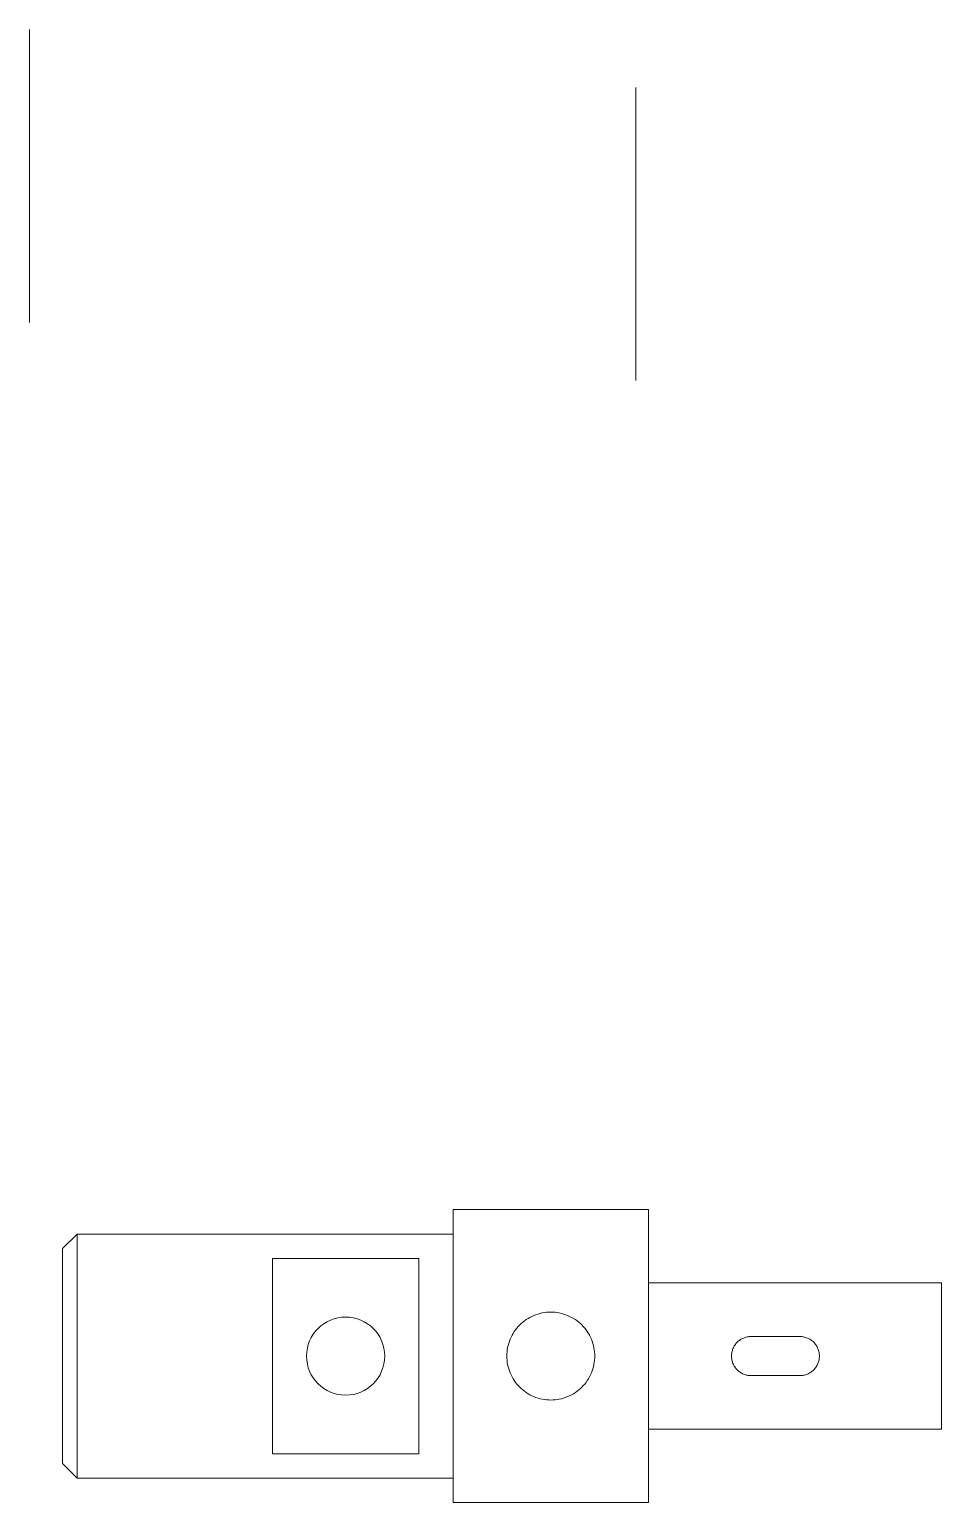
# Model space of a CAD drawing. Header units: inches. Extents: x -112 to 75, y -467 to -166.
import ezdxf

# ---------------------------------------------------------------- set-up
doc = ezdxf.new("R2010")
doc.units = ezdxf.units.IN
doc.header["$MEASUREMENT"] = 0

# ---------------------------------------------------------------- blocks, each defined once
blk = doc.blocks.new('A$C4E1972DF')
at = {"color": 0, "linetype": 'Continuous', "lineweight": 0, "extrusion": (2.22045e-16, 1, 1.40273e-16)}
for p, q in [((-9.32, 96.09), (-9.32, 62.47)), ((8.68, 96.09), (8.68, 62.47)), ((19.68, 82.47), (-20.32, 82.47)), ((-8.32, 82.47), (-8.32, 43.79)), ((-4.32, 81.93), (-4.32, 78.47)), ((3.68, 81.93), (3.68, 78.47)), ((7.68, 82.47), (7.68, 43.79)), ((-4.32, 78.47), (3.68, 78.47)), ((-9.32, 62.47), (8.68, 62.47))]:
    blk.add_line(p, q, dxfattribs=at)
at = {"color": 0, "linetype": 'Continuous', "lineweight": 0, "extrusion": (-2.39091e-17, 4.79307e-18, -1)}
for radius in [30, 25, 22]:
    blk.add_circle((0.32, 67.47), radius, dxfattribs=at)
at = {"color": 0, "linetype": 'Continuous', "lineweight": 0}
blk.add_circle((-0.32, 67.47), 15, dxfattribs=at)
blk = doc.blocks.new('A$C63BD1D49')
at = {"color": 0, "linetype": 'Continuous', "lineweight": 0, "extrusion": (1.41985e-16, 1, -6.02135e-17)}
for p, q in [((-10, 67.47), (-10, 97.47)), ((-10, 97.47), (1, 97.47)), ((19, 97.47), (30, 97.47)), ((30, 97.47), (30, 67.47)), ((-90, 89.47), (-87, 92.47)), ((-87, 67.47), (-87, 92.47)), ((-87, 92.47), (-47, 92.47)), ((-47, 92.47), (-47, 82.47)), ((-17, 82.47), (-17, 92.47)), ((-17, 92.47), (-10, 92.47)), ((-90, 67.47), (-90, 89.47)), ((-17, 82.47), (-47, 82.47)), ((30, 82.47), (47, 82.47)), ((61, 81.93), (51, 81.93)), ((65, 82.47), (90, 82.47)), ((90, 82.47), (90, 67.47)), ((-90, 45.47), (-90, 67.47)), ((-87, 42.47), (-87, 67.47)), ((-10, 37.47), (-10, 67.47)), ((30, 67.47), (30, 37.47)), ((90, 67.47), (90, 52.47)), ((30, 52.47), (90, 52.47)), ((-90, 45.47), (-87, 42.47)), ((-87, 42.47), (-40, 42.47)), ((-24, 42.47), (-10, 42.47)), ((-10, 37.47), (30, 37.47))]:
    blk.add_line(p, q, dxfattribs=at)
at = {"color": 0, "linetype": 'Continuous', "lineweight": 0}
for points, knots in [([(19, 97.47), (19, 97.47), (18.95, 97.46), (18.72, 97.39), (18.54, 97.34), (18.08, 97.21), (17.79, 97.13), (17.14, 96.97), (16.76, 96.88), (15.97, 96.7), (15.52, 96.61), (14.54, 96.44), (14.01, 96.37), (12.9, 96.23), (12.32, 96.18), (11.16, 96.11), (10.57, 96.09), (9.43, 96.09), (8.84, 96.11), (7.68, 96.18), (7.1, 96.23), (5.99, 96.37), (5.46, 96.44), (4.48, 96.61), (4.03, 96.7), (3.24, 96.88), (2.86, 96.97), (2.21, 97.13), (1.92, 97.21), (1.46, 97.34), (1.28, 97.39), (1.05, 97.46), (1, 97.47), (1, 97.47)], [13.651947, 13.651947, 13.651947, 13.651947, 15.358187, 15.358187, 17.064426, 17.064426, 18.770665, 18.770665, 20.476904, 20.476904, 22.183652, 22.183652, 23.890399, 23.890399, 25.597147, 25.597147, 27.303895, 27.303895, 29.010642, 29.010642, 30.71739, 30.71739, 32.424138, 32.424138, 34.130885, 34.130885, 35.837124, 35.837124, 37.543364, 37.543364, 39.249603, 39.249603, 40.955842, 40.955842, 40.955842, 40.955842]), ([(51, 81.93), (50.75, 81.93), (50.49, 81.94), (49.97, 81.96), (49.71, 81.99), (49.22, 82.04), (48.98, 82.07), (48.55, 82.13), (48.35, 82.17), (47.99, 82.24), (47.83, 82.27), (47.54, 82.34), (47.41, 82.37), (47.2, 82.42), (47.13, 82.44), (47.02, 82.47), (47, 82.47), (47, 82.47)], [-12.117424, -12.117424, -12.117424, -12.117424, -11.360016, -11.360016, -10.602608, -10.602608, -9.8452, -9.8452, -9.087792, -9.087792, -8.330522, -8.330522, -7.573252, -7.573252, -6.815982, -6.815982, -6.058712, -6.058712, -6.058712, -6.058712]), ([(65, 82.47), (65, 82.47), (64.98, 82.47), (64.87, 82.44), (64.8, 82.42), (64.59, 82.37), (64.46, 82.34), (64.17, 82.27), (64.01, 82.24), (63.65, 82.17), (63.45, 82.13), (63.02, 82.07), (62.78, 82.04), (62.29, 81.99), (62.03, 81.96), (61.51, 81.94), (61.25, 81.93), (61, 81.93)], [6.058712, 6.058712, 6.058712, 6.058712, 6.815982, 6.815982, 7.573252, 7.573252, 8.330522, 8.330522, 9.087792, 9.087792, 9.8452, 9.8452, 10.602608, 10.602608, 11.360016, 11.360016, 12.117424, 12.117424, 12.117424, 12.117424]), ([(-40, 42.47), (-40, 42.47), (-39.95, 42.49), (-39.75, 42.55), (-39.59, 42.6), (-39.18, 42.72), (-38.93, 42.8), (-38.34, 42.96), (-38.01, 43.04), (-37.3, 43.2), (-36.9, 43.29), (-36.03, 43.45), (-35.56, 43.53), (-34.58, 43.65), (-34.06, 43.7), (-33.03, 43.77), (-32.51, 43.79), (-31.49, 43.79), (-30.97, 43.77), (-29.94, 43.7), (-29.42, 43.65), (-28.44, 43.53), (-27.97, 43.45), (-27.1, 43.29), (-26.7, 43.2), (-25.99, 43.04), (-25.66, 42.96), (-25.07, 42.8), (-24.82, 42.72), (-24.41, 42.6), (-24.25, 42.55), (-24.05, 42.49), (-24, 42.47), (-24, 42.47)], [12.146837, 12.146837, 12.146837, 12.146837, 13.664896, 13.664896, 15.182954, 15.182954, 16.701012, 16.701012, 18.21907, 18.21907, 19.737721, 19.737721, 21.256373, 21.256373, 22.775024, 22.775024, 24.293675, 24.293675, 25.812326, 25.812326, 27.330977, 27.330977, 28.849628, 28.849628, 30.36828, 30.36828, 31.886338, 31.886338, 33.404396, 33.404396, 34.922454, 34.922454, 36.440512, 36.440512, 36.440512, 36.440512])]:
    blk.add_open_spline(points, degree=3, knots=knots, dxfattribs=at)
blk = doc.blocks.new('A$C3EC063F5')
at = {"color": 0, "linetype": 'Continuous', "lineweight": 0}
for p, q in [((-10, -29.68), (-10, 30.32)), ((-10, 30.32), (30, 30.32)), ((30, 30.32), (30, -29.68)), ((-90, 22.32), (-87, 25.32)), ((-87, -24.68), (-87, 25.32)), ((-87, 25.32), (-10, 25.32)), ((-90, -21.68), (-90, 22.32)), ((-47, 20.32), (-47, -19.68)), ((-47, 20.32), (-17, 20.32)), ((-17, -19.68), (-17, 20.32)), ((30, 15.32), (90, 15.32)), ((90, 15.32), (90, -14.68)), ((51, 4.32), (61, 4.32)), ((61, -3.68), (51, -3.68)), ((30, -14.68), (90, -14.68)), ((-17, -19.68), (-47, -19.68)), ((-90, -21.68), (-87, -24.68)), ((-87, -24.68), (-10, -24.68)), ((-10, -29.68), (30, -29.68))]:
    blk.add_line(p, q, dxfattribs=at)
at = {"color": 0, "linetype": 'Continuous', "lineweight": 0, "extrusion": (-3.80604e-17, 1.30737e-16, -1)}
blk.add_circle((32, 0.32), 8, dxfattribs=at)
at = {"color": 0, "linetype": 'Continuous', "lineweight": 0}
for points, knots in [([(1, 0.32), (1, 0.89), (1.05, 1.48), (1.28, 2.64), (1.46, 3.22), (1.92, 4.33), (2.21, 4.86), (2.86, 5.84), (3.24, 6.29), (4.03, 7.09), (4.48, 7.46), (5.46, 8.12), (5.99, 8.4), (7.1, 8.86), (7.68, 9.04), (8.84, 9.27), (9.43, 9.32), (10, 9.32), (10.57, 9.32), (11.16, 9.27), (12.32, 9.04), (12.9, 8.86), (14.01, 8.4), (14.54, 8.12), (15.52, 7.46), (15.97, 7.09), (16.76, 6.29), (17.14, 5.84), (17.79, 4.86), (18.08, 4.33), (18.54, 3.22), (18.72, 2.64), (18.95, 1.48), (19, 0.89), (19, 0.32)], [40.955842, 40.955842, 40.955842, 40.955842, 42.662081, 42.662081, 44.36832, 44.36832, 46.07456, 46.07456, 47.780799, 47.780799, 49.487546, 49.487546, 51.194294, 51.194294, 52.901042, 52.901042, 54.607789, 54.607789, 54.607789, 56.314537, 56.314537, 58.021285, 58.021285, 59.728032, 59.728032, 61.43478, 61.43478, 63.141019, 63.141019, 64.847258, 64.847258, 66.553498, 66.553498, 68.259737, 68.259737, 68.259737, 68.259737]), ([(47, 0.32), (47, 0.58), (47.02, 0.84), (47.13, 1.35), (47.2, 1.61), (47.41, 2.1), (47.54, 2.34), (47.83, 2.78), (47.99, 2.98), (48.35, 3.33), (48.55, 3.5), (48.98, 3.79), (49.22, 3.92), (49.71, 4.12), (49.97, 4.2), (50.49, 4.3), (50.75, 4.32), (51, 4.32)], [-6.058712, -6.058712, -6.058712, -6.058712, -5.301442, -5.301442, -4.544172, -4.544172, -3.786902, -3.786902, -3.029633, -3.029633, -2.272224, -2.272224, -1.514816, -1.514816, -0.757408, -0.757408, 0, 0, 0, 0]), ([(61, 4.32), (61.25, 4.32), (61.51, 4.3), (62.03, 4.2), (62.29, 4.12), (62.78, 3.92), (63.02, 3.79), (63.45, 3.5), (63.65, 3.33), (64.01, 2.98), (64.17, 2.78), (64.46, 2.34), (64.59, 2.1), (64.8, 1.61), (64.87, 1.35), (64.98, 0.84), (65, 0.58), (65, 0.32)], [0, 0, 0, 0, 0.757408, 0.757408, 1.514816, 1.514816, 2.272224, 2.272224, 3.029633, 3.029633, 3.786902, 3.786902, 4.544172, 4.544172, 5.301442, 5.301442, 6.058712, 6.058712, 6.058712, 6.058712]), ([(19, 0.32), (19, -0.25), (18.95, -0.83), (18.72, -2), (18.54, -2.58), (18.08, -3.68), (17.79, -4.21), (17.14, -5.19), (16.76, -5.64), (15.97, -6.44), (15.52, -6.81), (14.54, -7.47), (14.01, -7.76), (12.9, -8.22), (12.32, -8.39), (11.16, -8.62), (10.57, -8.68), (9.43, -8.68), (8.84, -8.62), (7.68, -8.39), (7.1, -8.22), (5.99, -7.76), (5.46, -7.47), (4.48, -6.81), (4.03, -6.44), (3.24, -5.64), (2.86, -5.19), (2.21, -4.21), (1.92, -3.68), (1.46, -2.58), (1.28, -2), (1.05, -0.83), (1, -0.25), (1, 0.32)], [13.651947, 13.651947, 13.651947, 13.651947, 15.358187, 15.358187, 17.064426, 17.064426, 18.770665, 18.770665, 20.476904, 20.476904, 22.183652, 22.183652, 23.890399, 23.890399, 25.597147, 25.597147, 27.303895, 27.303895, 29.010642, 29.010642, 30.71739, 30.71739, 32.424138, 32.424138, 34.130885, 34.130885, 35.837124, 35.837124, 37.543364, 37.543364, 39.249603, 39.249603, 40.955842, 40.955842, 40.955842, 40.955842]), ([(51, -3.68), (50.75, -3.68), (50.49, -3.65), (49.97, -3.55), (49.71, -3.47), (49.22, -3.27), (48.98, -3.14), (48.55, -2.85), (48.35, -2.68), (47.99, -2.33), (47.83, -2.13), (47.54, -1.69), (47.41, -1.46), (47.2, -0.96), (47.13, -0.71), (47.02, -0.19), (47, 0.07), (47, 0.32)], [-12.117424, -12.117424, -12.117424, -12.117424, -11.360016, -11.360016, -10.602608, -10.602608, -9.8452, -9.8452, -9.087792, -9.087792, -8.330522, -8.330522, -7.573252, -7.573252, -6.815982, -6.815982, -6.058712, -6.058712, -6.058712, -6.058712]), ([(65, 0.32), (65, 0.07), (64.98, -0.19), (64.87, -0.71), (64.8, -0.96), (64.59, -1.46), (64.46, -1.69), (64.17, -2.13), (64.01, -2.33), (63.65, -2.68), (63.45, -2.85), (63.02, -3.14), (62.78, -3.27), (62.29, -3.47), (62.03, -3.55), (61.51, -3.65), (61.25, -3.68), (61, -3.68)], [6.058712, 6.058712, 6.058712, 6.058712, 6.815982, 6.815982, 7.573252, 7.573252, 8.330522, 8.330522, 9.087792, 9.087792, 9.8452, 9.8452, 10.602608, 10.602608, 11.360016, 11.360016, 12.117424, 12.117424, 12.117424, 12.117424])]:
    blk.add_open_spline(points, degree=3, knots=knots, dxfattribs=at)

msp = doc.modelspace()

# ---------------------------------------------------------------- block references
at = {"extrusion": (-1, 9.22563e-15, 1.40273e-16), "rotation": 270}
msp.add_blockref('A$C63BD1D49', (128.23, 45.29, 111.65), dxfattribs=at)
at = {"extrusion": (-1, 8.09252e-15, 1.40273e-16)}
msp.add_blockref('A$C4E1972DF', (207.88, -36.52, -12.49), dxfattribs=at)
at = {"rotation": 359.9999999999994}
msp.add_blockref('A$C3EC063F5', (-14.91, -437.7, -27.8), dxfattribs=at)

doc.saveas('drawing.dxf')
